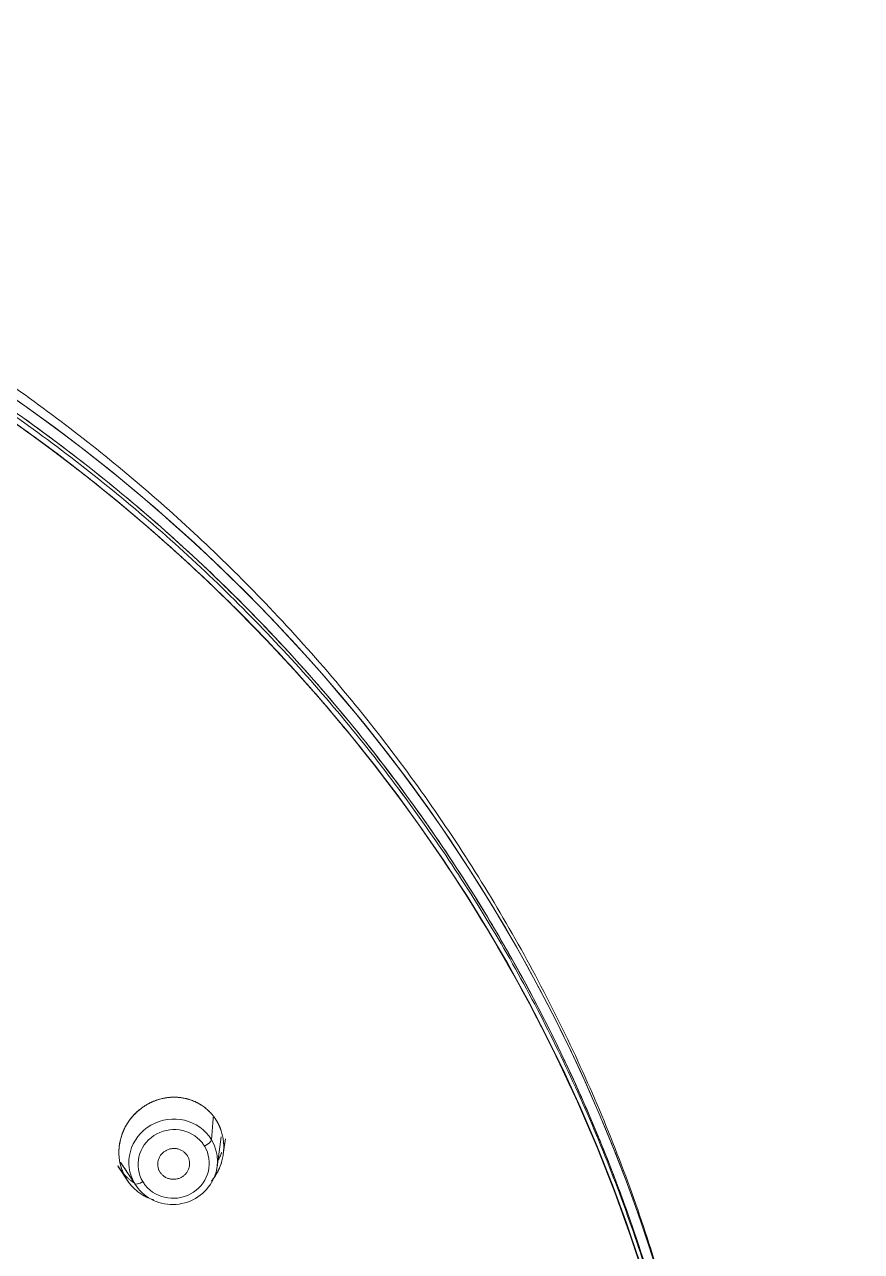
# Model space of a CAD drawing. Extents: x 5217 to 6345, y 0 to 827.
# Drawn here: x 5793.06 to 5821.84, y 513.73 to 555.93 of the extents above; entities that cross this region are included whole.
import ezdxf

# ---------------------------------------------------------------- set-up
doc = ezdxf.new("R2010")
doc.units = 0
doc.header["$LTSCALE"] = 30
doc.header["$MEASUREMENT"] = 0
doc.linetypes.add('HIDDEN2', pattern=[4.7625, 3.175, -1.5875])
doc.layers.add('1', color=7, linetype='CONTINUOUS')
doc.layers.add('2', color=1, linetype='HIDDEN2')

msp = doc.modelspace()

# ---------------------------------------------------------------- linework, layer by layer
at = {"layer": '1', "color": 7, "linetype": 'Continuous', "lineweight": 18}
for p, q in [((5799.682, 516.639), (5799.825, 517.668)), ((5799.894, 517.074), (5799.967, 517.602)), ((5799.894, 517.074), (5799.967, 517.602)), ((5796.264, 516.674), (5796.552, 516.238)), ((5796.552, 516.238), (5796.264, 516.674)), ((5796.264, 516.674), (5796.552, 516.238)), ((5796.552, 516.238), (5796.264, 516.674)), ((5796.303, 516.613), (5796.587, 516.183)), ((5796.303, 516.613), (5796.587, 516.183)), ((5796.398, 516.74), (5796.884, 516.005)), ((5796.587, 516.183), (5796.592, 516.175))]:
    msp.add_line(p, q, dxfattribs=at)
for centre, major_axis, ratio, start_param, end_param in [((5757.244, 496.519), (-59.628, 0), 0.953717, 3.141593, 6.283185), ((5757.244, 496.519), (-59.628, 0), 0.953717, 3.141593, 6.274276), ((5798.172, 516.811), (-1.489, -0.337), 0.961882, 3.45173, 6.593322), ((5798.172, 516.811), (-1.489, -0.337), 0.961882, 0.310137, 3.45173)]:
    msp.add_ellipse(centre, major_axis=major_axis, ratio=ratio, start_param=start_param, end_param=end_param, dxfattribs=at)
at = {"layer": '1', "color": 7, "linetype": 'Continuous', "lineweight": 13}
for centre, major_axis, ratio, start_param, end_param in [((5798.189, 516.738), (1.197, 0.271), 0.961882, 0.436777, 3.45173), ((5798.189, 516.738), (1.197, 0.271), 0.961882, 0.310137, 0.436777), ((5799.231, 517.428), (0.257, 0.155), 0.260419, 4.62584, 6.099986), ((5798.189, 516.738), (-1.197, -0.271), 0.961882, 0.436777, 3.45173), ((5797.11, 516.209), (-0.257, -0.155), 0.260419, 0.010101, 1.484247), ((5798.189, 516.738), (-1.197, -0.271), 0.961882, 0.310137, 0.436777)]:
    msp.add_ellipse(centre, major_axis=major_axis, ratio=ratio, start_param=start_param, end_param=end_param, dxfattribs=at)
at = {"layer": '1', "color": 7, "linetype": 'Continuous', "lineweight": 18}
for points, knots in [([(5759.712, 439.668), (5760.292, 439.691), (5761.968, 439.78), (5764.735, 440.04), (5767.995, 440.52), (5771.222, 441.172), (5774.407, 441.992), (5777.54, 442.979), (5780.611, 444.129), (5783.61, 445.439), (5786.529, 446.905), (5789.359, 448.523), (5792.092, 450.287), (5794.718, 452.192), (5797.229, 454.232), (5799.619, 456.402), (5801.88, 458.694), (5804.005, 461.101), (5805.987, 463.617), (5807.821, 466.233), (5809.501, 468.942), (5811.021, 471.735), (5812.378, 474.604), (5813.566, 477.54), (5814.583, 480.534), (5815.426, 483.576), (5816.091, 486.659), (5816.577, 489.772), (5816.882, 492.905), (5817.005, 496.05), (5816.947, 499.196), (5816.706, 502.335), (5816.285, 505.456), (5815.684, 508.55), (5814.904, 511.608), (5813.949, 514.62), (5812.822, 517.578), (5811.525, 520.471), (5810.063, 523.292), (5808.44, 526.031), (5806.66, 528.681), (5804.731, 531.234), (5802.657, 533.681), (5800.444, 536.015), (5798.1, 538.229), (5795.631, 540.316), (5793.045, 542.27), (5790.35, 544.085), (5787.555, 545.755), (5784.667, 547.276), (5781.695, 548.643), (5778.649, 549.85), (5775.538, 550.896), (5772.371, 551.776), (5769.157, 552.489), (5765.908, 553.031), (5762.632, 553.401), (5759.34, 553.598), (5756.041, 553.622), (5752.746, 553.471), (5749.464, 553.148), (5746.207, 552.652), (5742.982, 551.986), (5739.802, 551.151), (5736.674, 550.149), (5733.609, 548.985), (5730.617, 547.661), (5727.705, 546.181), (5724.883, 544.551), (5722.16, 542.774), (5719.544, 540.857), (5717.043, 538.805), (5714.664, 536.624), (5712.415, 534.322), (5710.302, 531.904), (5708.333, 529.379), (5706.512, 526.755), (5704.847, 524.038), (5703.34, 521.238), (5701.998, 518.363), (5700.825, 515.422), (5699.823, 512.423), (5698.996, 509.377), (5698.347, 506.291), (5697.877, 503.176), (5697.588, 500.041), (5697.48, 496.896), (5697.555, 493.75), (5697.811, 490.612), (5698.249, 487.493), (5698.866, 484.402), (5699.661, 481.348), (5700.631, 478.34), (5701.774, 475.388), (5703.085, 472.5), (5704.562, 469.686), (5706.199, 466.954), (5707.991, 464.313), (5709.934, 461.769), (5712.021, 459.332), (5714.245, 457.008), (5716.601, 454.805), (5719.08, 452.73), (5721.676, 450.788), (5724.38, 448.985), (5727.184, 447.328), (5730.08, 445.82), (5733.058, 444.468), (5736.111, 443.274), (5739.227, 442.243), (5742.399, 441.377), (5745.616, 440.68), (5748.868, 440.153), (5751.926, 439.822), (5753.898, 439.702), (5754.776, 439.668)], [0, 0, 0, 0, 0.004702, 0.013606, 0.022511, 0.031416, 0.040321, 0.049226, 0.058131, 0.067035, 0.07594, 0.084844, 0.093748, 0.102652, 0.111556, 0.120459, 0.129362, 0.138265, 0.147168, 0.15607, 0.164972, 0.173874, 0.182775, 0.191676, 0.200577, 0.209478, 0.218378, 0.227279, 0.236179, 0.245079, 0.253978, 0.262878, 0.271778, 0.280678, 0.289578, 0.298478, 0.307379, 0.316279, 0.32518, 0.334081, 0.342982, 0.351884, 0.360785, 0.369687, 0.37859, 0.387493, 0.396396, 0.405299, 0.414202, 0.423106, 0.43201, 0.440914, 0.449818, 0.458723, 0.467628, 0.476532, 0.485437, 0.494342, 0.503247, 0.512152, 0.521057, 0.529962, 0.538867, 0.547772, 0.556677, 0.565582, 0.574486, 0.583391, 0.592295, 0.601199, 0.610103, 0.619007, 0.62791, 0.636813, 0.645716, 0.654619, 0.663521, 0.672423, 0.681325, 0.690226, 0.699127, 0.708028, 0.716929, 0.725829, 0.734729, 0.743629, 0.752529, 0.761429, 0.770329, 0.779229, 0.788129, 0.797029, 0.805929, 0.814829, 0.82373, 0.832631, 0.841532, 0.850433, 0.859334, 0.868236, 0.877138, 0.886041, 0.894944, 0.903847, 0.91275, 0.921653, 0.930557, 0.939461, 0.948365, 0.95727, 0.966174, 0.975079, 0.983983, 0.992888, 1, 1, 1, 1]), ([(5793.07, 451.033), (5793.622, 451.416), (5795.04, 452.443), (5797.228, 454.234), (5799.62, 456.401), (5801.88, 458.694), (5804.005, 461.101), (5805.987, 463.617), (5807.821, 466.233), (5809.501, 468.942), (5811.021, 471.735), (5812.378, 474.604), (5813.566, 477.54), (5814.583, 480.534), (5815.426, 483.576), (5816.091, 486.659), (5816.577, 489.772), (5816.882, 492.905), (5817.005, 496.05), (5816.947, 499.196), (5816.706, 502.335), (5816.285, 505.456), (5815.684, 508.55), (5814.904, 511.608), (5813.949, 514.62), (5812.822, 517.578), (5811.525, 520.471), (5810.063, 523.292), (5808.44, 526.031), (5806.66, 528.681), (5804.731, 531.234), (5802.657, 533.681), (5800.444, 536.015), (5798.1, 538.229), (5795.631, 540.316), (5793.045, 542.27), (5790.35, 544.085), (5787.555, 545.755), (5784.667, 547.276), (5781.695, 548.643), (5778.649, 549.85), (5775.538, 550.896), (5772.371, 551.776), (5769.157, 552.489), (5765.908, 553.031), (5762.632, 553.401), (5759.34, 553.598), (5756.041, 553.622), (5752.746, 553.471), (5749.464, 553.148), (5746.207, 552.652), (5742.982, 551.986), (5739.802, 551.151), (5736.674, 550.149), (5733.609, 548.985), (5730.617, 547.661), (5727.705, 546.181), (5724.883, 544.551), (5722.16, 542.774), (5719.544, 540.857), (5717.043, 538.805), (5714.664, 536.624), (5712.415, 534.322), (5710.302, 531.904), (5708.333, 529.379), (5706.512, 526.755), (5704.847, 524.038), (5703.34, 521.238), (5701.998, 518.363), (5700.825, 515.422), (5699.823, 512.423), (5698.996, 509.377), (5698.347, 506.291), (5697.877, 503.176), (5697.588, 500.041), (5697.48, 496.896), (5697.555, 493.75), (5697.811, 490.612), (5698.249, 487.493), (5698.866, 484.402), (5699.661, 481.348), (5700.631, 478.34), (5701.774, 475.388), (5703.085, 472.5), (5704.562, 469.686), (5706.199, 466.954), (5707.991, 464.313), (5709.934, 461.769), (5712.021, 459.332), (5714.246, 457.009), (5716.6, 454.804), (5719.085, 452.736), (5720.978, 451.284), (5722.066, 450.56), (5722.254, 450.437)], [0, 0, 0, 0, 0.006833, 0.017845, 0.028856, 0.039868, 0.050878, 0.061889, 0.072899, 0.083908, 0.094918, 0.105926, 0.116935, 0.127943, 0.138951, 0.149959, 0.160966, 0.171973, 0.18298, 0.193987, 0.204994, 0.216001, 0.227008, 0.238016, 0.249023, 0.26003, 0.271038, 0.282046, 0.293055, 0.304063, 0.315072, 0.326082, 0.337091, 0.348102, 0.359112, 0.370123, 0.381134, 0.392146, 0.403157, 0.414169, 0.425182, 0.436194, 0.447207, 0.45822, 0.469233, 0.480246, 0.491259, 0.502272, 0.513286, 0.524299, 0.535313, 0.546326, 0.557339, 0.568352, 0.579365, 0.590378, 0.601391, 0.612403, 0.623416, 0.634428, 0.645439, 0.656451, 0.667462, 0.678472, 0.689483, 0.700493, 0.711502, 0.722512, 0.73352, 0.744529, 0.755537, 0.766545, 0.777553, 0.78856, 0.799567, 0.810574, 0.821581, 0.832588, 0.843595, 0.854602, 0.865609, 0.876617, 0.887624, 0.898632, 0.90964, 0.920649, 0.931657, 0.942666, 0.953676, 0.964686, 0.975696, 0.986706, 0.997717, 1, 1, 1, 1]), ([(5796.552, 516.238), (5796.548, 516.244), (5796.541, 516.256), (5796.53, 516.275), (5796.52, 516.294), (5796.509, 516.312), (5796.499, 516.331), (5796.49, 516.35), (5796.48, 516.369), (5796.471, 516.388), (5796.462, 516.408), (5796.453, 516.427), (5796.445, 516.446), (5796.436, 516.466), (5796.428, 516.486), (5796.42, 516.506), (5796.413, 516.526), (5796.398, 516.566), (5796.378, 516.627), (5796.355, 516.71), (5796.337, 516.795), (5796.318, 516.909), (5796.304, 517.053), (5796.304, 517.227), (5796.321, 517.401), (5796.355, 517.572), (5796.405, 517.74), (5796.471, 517.904), (5796.553, 518.063), (5796.65, 518.216), (5796.761, 518.359), (5796.885, 518.492), (5797.021, 518.612), (5797.17, 518.72), (5797.329, 518.815), (5797.497, 518.894), (5797.673, 518.957), (5797.855, 519.002), (5798.039, 519.028), (5798.203, 519.035), (5798.345, 519.029), (5798.465, 519.016), (5798.601, 518.991), (5798.753, 518.95), (5798.915, 518.887), (5799.068, 518.809), (5799.188, 518.732), (5799.278, 518.664), (5799.343, 518.61), (5799.404, 518.552), (5799.452, 518.503), (5799.488, 518.464), (5799.512, 518.435), (5799.536, 518.407), (5799.559, 518.377), (5799.581, 518.348), (5799.603, 518.317), (5799.624, 518.287), (5799.645, 518.256), (5799.658, 518.234), (5799.664, 518.224)], [0, 0, 0, 0, 0.003834, 0.007662, 0.011487, 0.015308, 0.019125, 0.022941, 0.026754, 0.030567, 0.034379, 0.038191, 0.042004, 0.045818, 0.049634, 0.053453, 0.057276, 0.061102, 0.076423, 0.091725, 0.107052, 0.122443, 0.153139, 0.183907, 0.214415, 0.244836, 0.275319, 0.306061, 0.337152, 0.368396, 0.399843, 0.431118, 0.462522, 0.494357, 0.526605, 0.558962, 0.59173, 0.624572, 0.657428, 0.690276, 0.71172, 0.733128, 0.754597, 0.785974, 0.817341, 0.84814, 0.878875, 0.894085, 0.909272, 0.92447, 0.939712, 0.946445, 0.953162, 0.959867, 0.966563, 0.973252, 0.979938, 0.986622, 0.993309, 1, 1, 1, 1]), ([(5796.552, 516.238), (5796.548, 516.244), (5796.541, 516.256), (5796.53, 516.275), (5796.52, 516.294), (5796.509, 516.312), (5796.499, 516.331), (5796.49, 516.35), (5796.48, 516.369), (5796.471, 516.388), (5796.462, 516.408), (5796.453, 516.427), (5796.445, 516.446), (5796.436, 516.466), (5796.428, 516.486), (5796.42, 516.506), (5796.413, 516.526), (5796.398, 516.566), (5796.378, 516.627), (5796.355, 516.71), (5796.337, 516.795), (5796.318, 516.909), (5796.304, 517.053), (5796.304, 517.227), (5796.321, 517.401), (5796.355, 517.572), (5796.405, 517.74), (5796.471, 517.904), (5796.553, 518.063), (5796.65, 518.216), (5796.761, 518.359), (5796.885, 518.492), (5797.021, 518.612), (5797.17, 518.72), (5797.329, 518.815), (5797.497, 518.894), (5797.673, 518.957), (5797.855, 519.002), (5798.039, 519.028), (5798.203, 519.035), (5798.345, 519.029), (5798.465, 519.016), (5798.601, 518.991), (5798.753, 518.95), (5798.915, 518.887), (5799.068, 518.809), (5799.188, 518.732), (5799.278, 518.664), (5799.343, 518.61), (5799.404, 518.552), (5799.452, 518.503), (5799.488, 518.464), (5799.512, 518.435), (5799.536, 518.407), (5799.559, 518.377), (5799.581, 518.348), (5799.603, 518.317), (5799.624, 518.287), (5799.645, 518.256), (5799.658, 518.234), (5799.664, 518.224)], [0, 0, 0, 0, 0.003834, 0.007662, 0.011487, 0.015308, 0.019125, 0.022941, 0.026754, 0.030567, 0.034379, 0.038191, 0.042004, 0.045818, 0.049634, 0.053453, 0.057276, 0.061102, 0.076423, 0.091725, 0.107052, 0.122443, 0.153139, 0.183907, 0.214415, 0.244836, 0.275319, 0.306061, 0.337152, 0.368396, 0.399843, 0.431118, 0.462522, 0.494357, 0.526605, 0.558962, 0.59173, 0.624572, 0.657428, 0.690276, 0.71172, 0.733128, 0.754597, 0.785974, 0.817341, 0.84814, 0.878875, 0.894085, 0.909272, 0.92447, 0.939712, 0.946445, 0.953162, 0.959867, 0.966563, 0.973252, 0.979938, 0.986622, 0.993309, 1, 1, 1, 1]), ([(5799.664, 518.224), (5799.661, 518.23), (5799.653, 518.241), (5799.642, 518.259), (5799.631, 518.276), (5799.62, 518.293), (5799.608, 518.31), (5799.596, 518.327), (5799.584, 518.344), (5799.572, 518.361), (5799.559, 518.378), (5799.546, 518.394), (5799.533, 518.41), (5799.52, 518.427), (5799.506, 518.443), (5799.493, 518.458), (5799.479, 518.474), (5799.45, 518.506), (5799.406, 518.551), (5799.344, 518.609), (5799.279, 518.664), (5799.19, 518.731), (5799.073, 518.806), (5798.922, 518.884), (5798.757, 518.948), (5798.559, 519.002), (5798.37, 519.029), (5798.198, 519.034), (5798.072, 519.029), (5797.946, 519.016), (5797.785, 518.987), (5797.647, 518.948), (5797.536, 518.906), (5797.463, 518.877), (5797.375, 518.836), (5797.271, 518.78), (5797.183, 518.726), (5797.108, 518.675), (5797.011, 518.602), (5796.883, 518.49), (5796.754, 518.35), (5796.641, 518.203), (5796.547, 518.054), (5796.464, 517.889), (5796.401, 517.728), (5796.354, 517.565), (5796.321, 517.395), (5796.304, 517.219), (5796.304, 517.047), (5796.318, 516.906), (5796.337, 516.794), (5796.356, 516.71), (5796.379, 516.626), (5796.401, 516.559), (5796.42, 516.508), (5796.434, 516.473), (5796.448, 516.438), (5796.464, 516.403), (5796.48, 516.369), (5796.497, 516.336), (5796.515, 516.303), (5796.533, 516.27), (5796.545, 516.249), (5796.552, 516.238)], [0, 0, 0, 0, 0.003694, 0.007394, 0.011101, 0.014815, 0.018535, 0.022262, 0.025996, 0.029736, 0.033483, 0.037237, 0.040998, 0.044765, 0.048539, 0.052319, 0.056107, 0.059901, 0.075192, 0.090494, 0.105805, 0.121127, 0.150555, 0.181045, 0.212924, 0.245403, 0.291366, 0.314819, 0.336866, 0.358666, 0.38168, 0.423575, 0.433836, 0.444028, 0.464528, 0.485089, 0.50565, 0.517991, 0.53259, 0.568909, 0.606127, 0.631599, 0.665006, 0.69784, 0.727397, 0.755164, 0.786732, 0.817999, 0.848141, 0.877559, 0.892982, 0.908418, 0.923869, 0.939336, 0.946151, 0.952948, 0.959725, 0.966483, 0.973223, 0.979945, 0.986648, 0.993333, 1, 1, 1, 1]), ([(5799.664, 518.224), (5799.661, 518.23), (5799.653, 518.241), (5799.642, 518.259), (5799.631, 518.276), (5799.62, 518.293), (5799.608, 518.31), (5799.596, 518.327), (5799.584, 518.344), (5799.572, 518.361), (5799.559, 518.378), (5799.546, 518.394), (5799.533, 518.41), (5799.52, 518.427), (5799.506, 518.443), (5799.493, 518.458), (5799.479, 518.474), (5799.45, 518.506), (5799.406, 518.551), (5799.344, 518.609), (5799.279, 518.664), (5799.19, 518.731), (5799.073, 518.806), (5798.922, 518.884), (5798.757, 518.948), (5798.585, 518.995), (5798.407, 519.025), (5798.23, 519.036), (5798.079, 519.03), (5797.955, 519.016), (5797.846, 518.998), (5797.73, 518.971), (5797.61, 518.935), (5797.508, 518.896), (5797.415, 518.855), (5797.304, 518.8), (5797.202, 518.739), (5797.108, 518.675), (5797.011, 518.602), (5796.883, 518.49), (5796.754, 518.35), (5796.641, 518.203), (5796.547, 518.054), (5796.464, 517.889), (5796.401, 517.728), (5796.348, 517.547), (5796.311, 517.34), (5796.302, 517.146), (5796.309, 516.994), (5796.321, 516.881), (5796.341, 516.768), (5796.369, 516.655), (5796.405, 516.545), (5796.437, 516.462), (5796.463, 516.404), (5796.48, 516.37), (5796.497, 516.336), (5796.514, 516.303), (5796.533, 516.27), (5796.545, 516.249), (5796.552, 516.238)], [0, 0, 0, 0, 0.003694, 0.007394, 0.011101, 0.014815, 0.018535, 0.022262, 0.025996, 0.029736, 0.033483, 0.037237, 0.040998, 0.044765, 0.048539, 0.052319, 0.056107, 0.059901, 0.075192, 0.090493, 0.105805, 0.121127, 0.150554, 0.181045, 0.212923, 0.245402, 0.276802, 0.309706, 0.339651, 0.357351, 0.375431, 0.398372, 0.420247, 0.441059, 0.45601, 0.473328, 0.505676, 0.518017, 0.532616, 0.568935, 0.606152, 0.631625, 0.665032, 0.697865, 0.727423, 0.755189, 0.796646, 0.837442, 0.857387, 0.876983, 0.897658, 0.918395, 0.938999, 0.959536, 0.966335, 0.973111, 0.979866, 0.986599, 0.99331, 1, 1, 1, 1]), ([(5799.487, 516.142), (5799.497, 516.153), (5799.527, 516.191), (5799.575, 516.257), (5799.629, 516.341), (5799.68, 516.427), (5799.737, 516.539), (5799.796, 516.676), (5799.851, 516.849), (5799.891, 517.03), (5799.911, 517.217), (5799.913, 517.398), (5799.9, 517.544), (5799.881, 517.659), (5799.862, 517.745), (5799.839, 517.831), (5799.817, 517.899), (5799.798, 517.951), (5799.783, 517.987), (5799.768, 518.022), (5799.753, 518.057), (5799.736, 518.091), (5799.719, 518.125), (5799.702, 518.159), (5799.683, 518.192), (5799.67, 518.213), (5799.664, 518.224)], [0, 0, 0, 0, 0.019697, 0.064174, 0.108541, 0.1528, 0.196948, 0.276208, 0.351323, 0.438623, 0.523861, 0.604659, 0.681986, 0.722312, 0.762591, 0.802824, 0.843013, 0.860704, 0.878332, 0.895899, 0.913403, 0.930846, 0.948227, 0.965546, 0.982804, 1, 1, 1, 1]), ([(5799.487, 516.142), (5799.497, 516.153), (5799.527, 516.191), (5799.575, 516.257), (5799.629, 516.341), (5799.68, 516.427), (5799.737, 516.539), (5799.796, 516.676), (5799.851, 516.849), (5799.891, 517.03), (5799.911, 517.217), (5799.913, 517.398), (5799.9, 517.544), (5799.881, 517.659), (5799.862, 517.745), (5799.839, 517.831), (5799.817, 517.899), (5799.798, 517.951), (5799.783, 517.987), (5799.768, 518.022), (5799.753, 518.057), (5799.736, 518.091), (5799.719, 518.125), (5799.702, 518.159), (5799.683, 518.192), (5799.67, 518.213), (5799.664, 518.224)], [0, 0, 0, 0, 0.019697, 0.064174, 0.108541, 0.1528, 0.196948, 0.276208, 0.351323, 0.438623, 0.523861, 0.604659, 0.681986, 0.722312, 0.762591, 0.802824, 0.843013, 0.860704, 0.878332, 0.895899, 0.913403, 0.930846, 0.948227, 0.965546, 0.982804, 1, 1, 1, 1]), ([(5799.664, 518.224), (5799.668, 518.218), (5799.675, 518.205), (5799.686, 518.187), (5799.696, 518.168), (5799.707, 518.149), (5799.717, 518.131), (5799.726, 518.111), (5799.736, 518.092), (5799.745, 518.073), (5799.754, 518.053), (5799.763, 518.034), (5799.772, 518.014), (5799.78, 517.994), (5799.788, 517.974), (5799.796, 517.954), (5799.804, 517.933), (5799.819, 517.892), (5799.839, 517.83), (5799.862, 517.744), (5799.881, 517.658), (5799.901, 517.54), (5799.914, 517.389), (5799.911, 517.206), (5799.889, 517.022), (5799.844, 516.82), (5799.77, 516.603), (5799.659, 516.38), (5799.56, 516.233), (5799.502, 516.159), (5799.495, 516.15)], [0, 0, 0, 0, 0.009879, 0.019755, 0.029629, 0.039503, 0.049378, 0.059256, 0.069137, 0.079024, 0.088917, 0.098818, 0.108729, 0.11865, 0.128583, 0.13853, 0.148491, 0.158469, 0.19883, 0.239092, 0.279349, 0.319693, 0.402564, 0.485027, 0.567929, 0.652109, 0.764227, 0.874618, 0.985321, 1, 1, 1, 1]), ([(5799.664, 518.224), (5799.668, 518.218), (5799.675, 518.205), (5799.686, 518.187), (5799.696, 518.168), (5799.707, 518.149), (5799.717, 518.131), (5799.726, 518.111), (5799.736, 518.092), (5799.745, 518.073), (5799.754, 518.053), (5799.763, 518.034), (5799.772, 518.014), (5799.78, 517.994), (5799.788, 517.974), (5799.796, 517.954), (5799.804, 517.933), (5799.819, 517.892), (5799.839, 517.83), (5799.862, 517.744), (5799.881, 517.658), (5799.901, 517.54), (5799.914, 517.389), (5799.911, 517.206), (5799.889, 517.022), (5799.844, 516.82), (5799.77, 516.603), (5799.659, 516.38), (5799.56, 516.233), (5799.502, 516.159), (5799.495, 516.15)], [0, 0, 0, 0, 0.009879, 0.019755, 0.029629, 0.039503, 0.049378, 0.059256, 0.069137, 0.079024, 0.088917, 0.098818, 0.108729, 0.11865, 0.128583, 0.13853, 0.148491, 0.158469, 0.19883, 0.239092, 0.279349, 0.319693, 0.402564, 0.485027, 0.567929, 0.652109, 0.764227, 0.874618, 0.985321, 1, 1, 1, 1]), ([(5799.843, 517.129), (5799.823, 517.08), (5799.786, 516.994), (5799.742, 516.91), (5799.723, 516.874)], [0, 0, 0, 0, 0.565863, 1, 1, 1, 1]), ([(5799.843, 517.129), (5799.823, 517.08), (5799.786, 516.994), (5799.742, 516.91), (5799.723, 516.874)], [0, 0, 0, 0, 0.565863, 1, 1, 1, 1]), ([(5796.812, 516.099), (5796.798, 516.108), (5796.758, 516.135), (5796.695, 516.183), (5796.622, 516.244), (5796.553, 516.309), (5796.499, 516.364), (5796.459, 516.408), (5796.432, 516.44), (5796.406, 516.472), (5796.38, 516.504), (5796.355, 516.537), (5796.331, 516.571), (5796.308, 516.605), (5796.286, 516.639), (5796.271, 516.662), (5796.264, 516.674)], [0, 0, 0, 0, 0.062514, 0.180657, 0.298881, 0.417199, 0.535621, 0.587798, 0.639828, 0.691711, 0.74345, 0.795044, 0.846495, 0.897804, 0.948972, 1, 1, 1, 1]), ([(5796.264, 516.674), (5796.268, 516.668), (5796.276, 516.655), (5796.288, 516.636), (5796.3, 516.618), (5796.312, 516.599), (5796.324, 516.581), (5796.337, 516.563), (5796.35, 516.545), (5796.363, 516.527), (5796.376, 516.51), (5796.39, 516.492), (5796.403, 516.475), (5796.417, 516.458), (5796.431, 516.441), (5796.446, 516.424), (5796.46, 516.407), (5796.475, 516.391), (5796.506, 516.357), (5796.555, 516.307), (5796.623, 516.243), (5796.695, 516.183), (5796.758, 516.135), (5796.798, 516.108), (5796.812, 516.099)], [0, 0, 0, 0, 0.027596, 0.05517, 0.082726, 0.110267, 0.137799, 0.165325, 0.19285, 0.220377, 0.247911, 0.275456, 0.303017, 0.330596, 0.358199, 0.385829, 0.413491, 0.441188, 0.468925, 0.586261, 0.703252, 0.82021, 0.937447, 1, 1, 1, 1]), ([(5796.812, 516.099), (5796.798, 516.108), (5796.758, 516.135), (5796.695, 516.183), (5796.622, 516.244), (5796.553, 516.309), (5796.499, 516.364), (5796.459, 516.408), (5796.432, 516.44), (5796.406, 516.472), (5796.38, 516.504), (5796.355, 516.537), (5796.331, 516.571), (5796.308, 516.605), (5796.286, 516.639), (5796.271, 516.662), (5796.264, 516.674)], [0, 0, 0, 0, 0.062514, 0.180657, 0.298881, 0.417199, 0.535621, 0.587798, 0.639828, 0.691711, 0.74345, 0.795044, 0.846495, 0.897804, 0.948972, 1, 1, 1, 1]), ([(5796.264, 516.674), (5796.268, 516.668), (5796.276, 516.655), (5796.288, 516.636), (5796.3, 516.618), (5796.312, 516.599), (5796.324, 516.581), (5796.337, 516.563), (5796.35, 516.545), (5796.363, 516.527), (5796.376, 516.51), (5796.39, 516.492), (5796.403, 516.475), (5796.417, 516.458), (5796.431, 516.441), (5796.446, 516.424), (5796.46, 516.407), (5796.475, 516.391), (5796.506, 516.357), (5796.555, 516.307), (5796.623, 516.243), (5796.695, 516.183), (5796.758, 516.135), (5796.798, 516.108), (5796.812, 516.099)], [0, 0, 0, 0, 0.027596, 0.05517, 0.082726, 0.110267, 0.137799, 0.165325, 0.19285, 0.220377, 0.247911, 0.275456, 0.303017, 0.330596, 0.358199, 0.385829, 0.413491, 0.441188, 0.468925, 0.586261, 0.703252, 0.82021, 0.937447, 1, 1, 1, 1]), ([(5797.322, 515.568), (5797.308, 515.574), (5797.243, 515.603), (5797.131, 515.662), (5797.015, 515.739), (5796.927, 515.806), (5796.864, 515.86), (5796.804, 515.916), (5796.757, 515.966), (5796.72, 516.007), (5796.694, 516.038), (5796.668, 516.07), (5796.643, 516.102), (5796.619, 516.135), (5796.596, 516.169), (5796.573, 516.203), (5796.559, 516.226), (5796.552, 516.238)], [0, 0, 0, 0, 0.044265, 0.205177, 0.366241, 0.445988, 0.52553, 0.605067, 0.684802, 0.724304, 0.763728, 0.803098, 0.842438, 0.881774, 0.92113, 0.96053, 1, 1, 1, 1]), ([(5797.322, 515.568), (5797.308, 515.574), (5797.243, 515.603), (5797.131, 515.662), (5797.015, 515.739), (5796.927, 515.806), (5796.864, 515.86), (5796.804, 515.916), (5796.757, 515.966), (5796.72, 516.007), (5796.694, 516.038), (5796.668, 516.07), (5796.643, 516.102), (5796.619, 516.135), (5796.596, 516.169), (5796.573, 516.203), (5796.559, 516.226), (5796.552, 516.238)], [0, 0, 0, 0, 0.044265, 0.205177, 0.366241, 0.445988, 0.52553, 0.605067, 0.684802, 0.724304, 0.763728, 0.803098, 0.842438, 0.881774, 0.92113, 0.96053, 1, 1, 1, 1]), ([(5796.552, 516.238), (5796.556, 516.232), (5796.563, 516.22), (5796.575, 516.202), (5796.586, 516.183), (5796.598, 516.165), (5796.611, 516.148), (5796.623, 516.13), (5796.636, 516.112), (5796.649, 516.095), (5796.662, 516.078), (5796.676, 516.061), (5796.689, 516.044), (5796.703, 516.027), (5796.718, 516.01), (5796.732, 515.994), (5796.76, 515.962), (5796.804, 515.917), (5796.864, 515.86), (5796.927, 515.806), (5797.013, 515.74), (5797.127, 515.664), (5797.274, 515.586), (5797.402, 515.534), (5797.481, 515.508), (5797.507, 515.5)], [0, 0, 0, 0, 0.017425, 0.034876, 0.052356, 0.069863, 0.087397, 0.104959, 0.122549, 0.140167, 0.157814, 0.175488, 0.193191, 0.210922, 0.228682, 0.246471, 0.264289, 0.33158, 0.398824, 0.466027, 0.533195, 0.663811, 0.797777, 0.936629, 1, 1, 1, 1]), ([(5796.552, 516.238), (5796.556, 516.232), (5796.563, 516.22), (5796.575, 516.202), (5796.586, 516.183), (5796.598, 516.165), (5796.611, 516.148), (5796.623, 516.13), (5796.636, 516.112), (5796.649, 516.095), (5796.662, 516.078), (5796.676, 516.061), (5796.689, 516.044), (5796.703, 516.027), (5796.718, 516.01), (5796.732, 515.994), (5796.76, 515.962), (5796.804, 515.917), (5796.864, 515.86), (5796.927, 515.806), (5797.013, 515.74), (5797.127, 515.664), (5797.274, 515.586), (5797.402, 515.534), (5797.481, 515.508), (5797.507, 515.5)], [0, 0, 0, 0, 0.017425, 0.034876, 0.052356, 0.069863, 0.087397, 0.104959, 0.122549, 0.140167, 0.157814, 0.175488, 0.193191, 0.210922, 0.228682, 0.246471, 0.264289, 0.33158, 0.398824, 0.466027, 0.533195, 0.663811, 0.797777, 0.936629, 1, 1, 1, 1])]:
    msp.add_open_spline(points, degree=3, knots=knots, dxfattribs=at)
for points, weights, knots in [([(5816.872, 496.519), (5816.872, 553.388), (5757.244, 553.388), (5697.616, 553.388), (5697.616, 496.519)], [1, 0.707106781187, 1, 0.707106781187, 1], [0, 0, 0, 0.5, 0.5, 1, 1, 1]), ([(5816.872, 496.519), (5816.872, 553.388), (5757.244, 553.388), (5698.144, 553.388), (5697.618, 497.026)], [1, 0.707106781187, 1, 0.708948655878, 0.996339416072], [0, 0, 0, 0.501577, 0.501577, 1, 1, 1]), ([(5797.714, 516.465), (5797.439, 516.92), (5797.914, 517.193), (5798.389, 517.466), (5798.664, 517.012)], [1, 0.707106781194, 1, 0.707106781194, 1], [0, 0, 0, 0.5, 0.5, 1, 1, 1]), ([(5798.664, 517.012), (5798.939, 516.557), (5798.464, 516.284), (5797.989, 516.011), (5797.714, 516.465)], [1, 0.707106781185, 1, 0.707106781185, 1], [0, 0, 0, 0.5, 0.5, 1, 1, 1])]:
    msp.add_rational_spline(points, weights, degree=2, knots=knots, dxfattribs=at)
at = {"layer": '1', "color": 7, "linetype": 'Continuous', "lineweight": 13}
for points in [[(5799.549, 518.349), (5799.491, 517.569)], [(5796.854, 516.053), (5796.362, 516.798)]]:
    msp.add_open_spline(points, degree=1, dxfattribs=at)
at = {"layer": '2', "color": 7, "linetype": 'Continuous', "lineweight": 18}
for end_param in [4.712389, 4.289418]:
    msp.add_ellipse((5757.244, 496.914), major_axis=(-59.996, 0), ratio=0.953717, start_param=2.930106, end_param=end_param, dxfattribs=at)
for points, knots in [([(5817.081, 500.995), (5817.01, 501.986), (5816.805, 504.043), (5816.311, 507.152), (5815.621, 510.314), (5814.747, 513.44), (5813.69, 516.52), (5812.453, 519.545), (5811.037, 522.505), (5809.446, 525.39), (5807.683, 528.193), (5805.749, 530.906), (5803.642, 533.529), (5801.443, 535.962), (5799.181, 538.202), (5796.888, 540.249), (5794.488, 542.177), (5791.989, 543.98), (5789.398, 545.655), (5786.724, 547.196), (5783.974, 548.598), (5781.16, 549.859), (5778.291, 550.975), (5775.383, 551.941), (5772.455, 552.756), (5769.544, 553.415), (5766.696, 553.918), (5764.173, 554.246), (5761.945, 554.45), (5759.724, 554.583), (5758.153, 554.617), (5757.244, 554.617)], [0, 0, 0, 0, 0.034187, 0.071218, 0.108335, 0.145544, 0.182846, 0.220249, 0.257758, 0.295383, 0.333134, 0.371027, 0.409194, 0.447875, 0.482652, 0.517432, 0.552208, 0.586973, 0.621721, 0.656439, 0.691114, 0.725722, 0.760226, 0.794566, 0.82863, 0.862183, 0.894634, 0.925537, 0.947362, 0.969579, 1, 1, 1, 1]), ([(5815.787, 509.491), (5815.724, 509.763), (5815.406, 511.085), (5814.747, 513.44), (5813.69, 516.52), (5812.453, 519.545), (5811.037, 522.505), (5809.446, 525.39), (5807.683, 528.193), (5805.749, 530.906), (5803.642, 533.529), (5801.443, 535.962), (5799.181, 538.202), (5796.888, 540.249), (5794.488, 542.177), (5791.989, 543.98), (5789.398, 545.655), (5786.724, 547.196), (5783.974, 548.598), (5781.16, 549.859), (5778.291, 550.975), (5775.383, 551.941), (5772.455, 552.756), (5769.544, 553.415), (5766.696, 553.918), (5764.173, 554.246), (5761.945, 554.45), (5759.724, 554.583), (5758.153, 554.617), (5757.244, 554.617)], [0, 0, 0, 0, 0.010647, 0.051932, 0.093322, 0.134822, 0.17644, 0.218187, 0.260075, 0.302119, 0.344467, 0.387386, 0.425973, 0.464563, 0.503149, 0.541723, 0.580278, 0.6188, 0.657273, 0.695672, 0.733957, 0.77206, 0.809856, 0.847084, 0.883091, 0.917379, 0.941595, 0.966247, 1, 1, 1, 1])]:
    msp.add_open_spline(points, degree=3, knots=knots, dxfattribs=at)
msp.add_rational_spline([(5816.793, 500.826), (5814.284, 534.77), (5781.748, 548.738), (5780.301, 549.359), (5778.822, 549.906), (5724.612, 569.95), (5702.172, 518.796), (5698.494, 510.411), (5697.736, 501.351)], [0.925008169637, 0.825553196241, 1, 0.999647191397, 1, 0.716378052159, 1, 0.939059780537, 0.904307311186], degree=2, knots=[0, 0, 0, 0.343999, 0.343999, 0.358407, 0.358407, 0.886526, 0.886526, 1, 1, 1], dxfattribs=at)
msp.add_rational_spline([(5815.619, 508.734), (5809.298, 536.911), (5781.748, 548.738)], [0.90378125968, 0.84822794332, 1], degree=2, dxfattribs=at)

doc.saveas('drawing.dxf')
